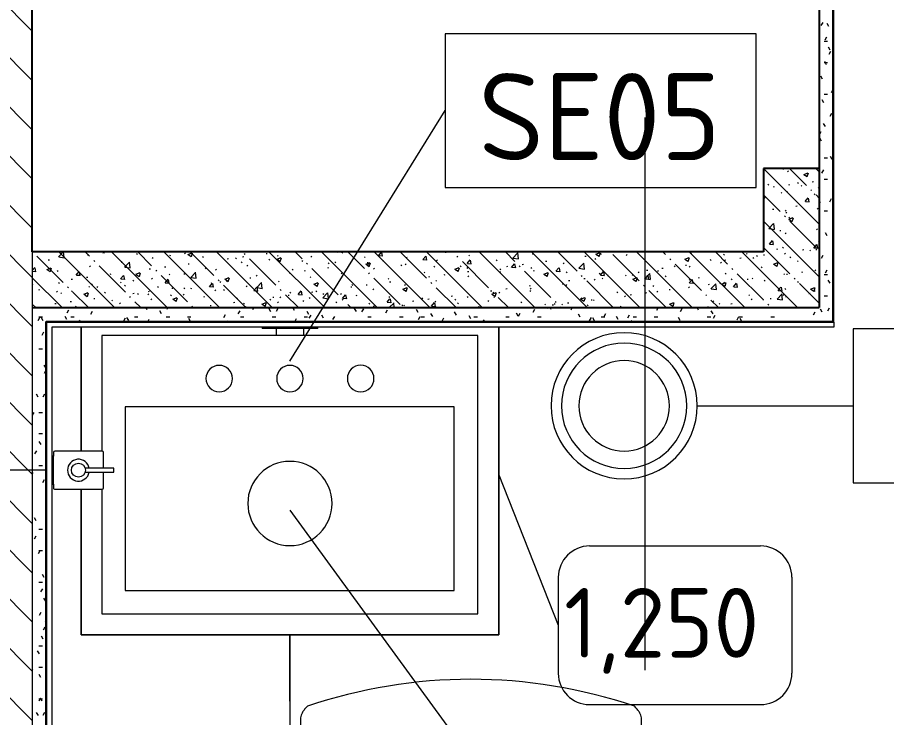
# Model space of a CAD drawing. Header units: millimetres. Extents: x 11693 to 241752, y -8553 to 29926.
# Drawn here: x 49270 to 50519, y 6511 to 7517 of the extents above; entities that cross this region are included whole.
import ezdxf

# ---------------------------------------------------------------- set-up
doc = ezdxf.new("R2010")
doc.units = ezdxf.units.MM
doc.linetypes.add('Осевая', pattern=[1587.5, 317.5, -238.125, 793.75, -238.125])
for name, color, linetype, lineweight, true_color in [('A-GENM-1', 7, 'Continuous', 9, 0x4994b4), ('A-WALL-1', 7, 'Continuous', 25, 0x3c3c3c), ('A-WALL-FNSH-1', 7, 'Continuous', 15, 0x3c3c3c), ('P-SANR-FIXT-1', 7, 'Continuous', 15, 0x4994b4), ('P-SANR-FIXT-2', 7, 'Continuous', 9, 0x4994b4)]:
    doc.layers.add(name, color=color, linetype=linetype, lineweight=lineweight, true_color=true_color)
for name, color, linetype, lineweight in [('A-WALL-2', 7, 'Continuous', 9), ('I-FURN', 7, 'Continuous', 9), ('I-FURN-IDEN', 7, 'Continuous', 9), ('I-WALL', 7, 'Continuous', 9), ('P-SANR-FIXT-IDEN', 7, 'Continuous', 9), ('Оси-2', 7, 'Осевая', 9)]:
    doc.layers.add(name, color=color, linetype=linetype, lineweight=lineweight)
doc.styles.add('GOST Common_1', font='GOST_Common.ttf', dxfattribs={"height": 125})
doc.styles.add('GOST Common_2', font='GOST_Common.ttf', dxfattribs={"height": 100})
pattern_1 = [(135, (24261.92, 0), (-37.71708, -37.71708), [53.34, -8.89, 1.778, -8.89]), (135, (24261.92, 37.694), (-37.71708, -37.71708), []), (50, (24261.92, 0), (63.7639, -5.57885), [6.667, -73.342]), (355, (24261.92, 0), (-12.33488, 66.86951), [5.334, -58.674]), (100.451, (24267.235, -0.465), (51.43036, 61.29098), [5.667, -62.332]), (46.184, (24261.92, 17.78), (94.87722, -14.71484), [10.001, -110.014]), (96.636, (24269.83, 16.55), (83.09115, 86.5993), [8.5, -93.497]), (351.184, (24261.92, 17.78), (83.09204, 86.59928), [8.001, -88.011]), (21, (24270.81, 13.335), (53.06449, -35.79273), [6.667, -73.342]), (326, (24270.81, 13.335), (21.63066, 64.46546), [5.334, -58.674]), (71.451, (24275.233, 10.35), (74.69646, 28.67237), [5.667, -62.332]), (37.5, (24261.921, 0), (1.080413, 29.594271), [1.676, -56.286, 1.676, -57.887, -58.896]), (37.5, (24261.921, 0), (1.080413, 29.594271), [-117.526, 1.676, -57.22]), (7.5, (24261.92, 0), (23.386368, 35.063507), [1.676, -32.283, 1.676, -54.953, -22.447]), (7.5, (24261.92, 0), (23.386368, 35.063507), [-90.589, 1.676, -20.771]), (327.5, (24242.096, 0), (47.456567, -2.005468), [1.676, -20.549, 1.676, -67.666, -92.011]), (327.5, (24242.096, 0), (47.456567, -2.005468), [-91.567, 1.676, -90.335]), (317.5, (24233.206, 0), (51.84495, 8.89904), [1.676, -27.216, 1.676, -44.374, -65.341]), (317.5, (24233.206, 0), (51.84495, 8.89904), [-74.943, 1.676, -63.665])]
pattern_2 = [(0, (24261.921, 0), (60.96, 15.24), [5.029, -40.691, 5.029, -40.691, -243.84]), (0, (24261.921, 0), (60.96, 15.24), [-91.44, 5.029, -86.411, 5.029, -40.691, -106.68]), (0, (24261.921, 0), (60.96, 15.24), [-228.6, 5.029, -25.451, 5.029, -71.171]), (120, (24284.781, 7.62), (-43.678227, 45.172909), [5.029, -40.691, 5.029, -40.691, -243.84]), (120, (24284.781, 7.62), (-43.678227, 45.172909), [-91.44, 5.029, -86.411, 5.029, -40.691, -106.68]), (120, (24284.781, 7.62), (-43.678227, 45.172909), [-228.6, 5.029, -25.451, 5.029, -71.171]), (240, (24292.401, 38.1), (-17.281773, -60.412909), [5.029, -40.691, 5.029, -40.691, -243.84]), (240, (24292.401, 38.1), (-17.281773, -60.412909), [-91.44, 5.029, -86.411, 5.029, -40.691, -106.68]), (240, (24292.401, 38.1), (-17.281773, -60.412909), [-228.6, 5.029, -25.451, 5.029, -71.171])]

# ---------------------------------------------------------------- blocks, each defined once
blk = doc.blocks.new('Chair_1 noor 78578 - 1_4-25422005-Фрагмент 2_5')
at = {"layer": 'I-FURN'}
for p, q in [((-130.5, 405.7), (-130.5, 344.8)), ((359.1, 344.8), (359.1, 405.7)), ((-141.2, 329.7), (-162.4, -45.2)), ((391, -45.2), (369.8, 329.7)), ((-136.5, -37.1), (-117.3, 302)), ((345.9, 302), (365.1, -37.1)), ((-110.2, 8.6), (-136.5, -37.1)), ((365.1, -37.1), (338.8, 8.6)), ((-162.4, -45.2), (-165.1, -92)), ((-139.7, -93.5), (-111.9, -45.2)), ((-111.9, -45.2), (-108.8, -39.9)), ((337.4, -39.9), (340.5, -45.2)), ((340.5, -45.2), (368.3, -93.5)), ((393.7, -92), (391, -45.2))]:
    blk.add_line(p, q, dxfattribs=at)
for centre, radius, start, end in [((114.3, -271.9), 732.8, 71.3174, 108.6833), ((114.3, -239.2), 609.6, 73.8265, 106.1735), ((-37.4, 344.8), 93.1, 180, 204.9864), ((114.3, -408), 746, 71.9445, 107.8276), ((-41.4, 297.5), 50.8, 106.1735, 171.9659), ((270, 297.5), 50.8, 8.0341, 73.8265), ((266, 344.8), 93.1, 334.477, 360), ((114.3, -279.3), 660.4, 111.7, 112.7563), ((-37.4, 344.8), 93.1, 186.4785, 204.9864), ((266, 344.8), 93.1, 335.0136, 353.5215), ((114.3, -279.3), 660.4, 67.2437, 68.3), ((-116, 308.2), 6.35, 204.9864, 258.4091), ((-116, 308.2), 6.35, 204.9864, 287.8276), ((1798.9, 37.7), 1909.3, 171.9659, 182.4904), ((-1570.3, 37.7), 1909.3, 357.5096, 8.0341), ((344.3, 307.4), 6.35, 281.4186, 334.477), ((344.6, 308.2), 6.35, 281.5909, 335.0136), ((1798.9, 37.7), 1909.3, 180.8761, 182.3307), ((-1570.3, 37.7), 1909.3, 357.6693, 359.1239), ((1798.9, 37.7), 1909.3, 182.4904, 182.6261), ((-64, -47.7), 44.5, 182.6261, 265.0912), ((292.6, -47.7), 44.4, 275.9396, 357.3739), ((-1570.3, 37.7), 1909.3, 357.3739, 357.5096), ((-152.4, -92.7), 12.7, 176.75, 311.75), ((-152.4, -92.7), 12.7, 311.75, 356.75), ((114.8, 2033.8), 2133.6, 265.0912, 274.9044), ((381, -92.7), 12.7, 183.25, 228.25), ((381, -92.7), 12.7, 318.25, 3.25), ((381, -92.7), 12.7, 228.25, 273.25), ((381, -92.7), 12.7, 273.25, 318.25)]:
    blk.add_arc(centre, radius, start, end, dxfattribs=at)
for points in [[(-120.4, 422.3), (-122, 420.8), (-124.7, 417.8), (-127.8, 413.5), (-129.8, 409.4), (-130.4, 406.9), (-130.5, 405.7)], [(359.1, 405.7), (359, 406.9), (358.4, 409.4), (356.4, 413.5), (353.3, 417.8), (350.6, 420.8), (349, 422.3)]]:
    blk.add_open_spline(points, degree=3, dxfattribs=at)
blk = doc.blocks.new('Мойка кухонная - Раковина Roca Victoria-N Unik 600х460 мм-30768662-Фрагмент 2_5')
at = {"layer": 'P-SANR-FIXT-2'}
for p, q in [((270, 0), (-270, 0)), ((-270, 0), (-270, -166)), ((270, -400), (270, 0)), ((236.1, -102.3), (-236.6, -102.3)), ((-236.6, -102.3), (-236.6, -366.4)), ((236.1, -366.4), (236.1, -102.3)), ((-270, -221), (-270, -400)), ((-236.6, -366.4), (236.1, -366.4)), ((-270, -400), (270, -400))]:
    blk.add_line(p, q, dxfattribs=at)
for centre, radius, start, end in [((-101.6, -61.9), 19, 90, 180), ((-101.6, -61.9), 19, 360, 90), ((0, -61.9), 19, 360, 180), ((101.6, -61.9), 19.1, 360, 180), ((-101.6, -61.9), 19, 180, 270), ((-101.6, -61.9), 19.1, 270, 360), ((0, -61.9), 19, 180, 360), ((101.6, -61.9), 19.1, 180, 360), ((0, -241.3), 60.5, 360, 180), ((0, -241.3), 60.5, 180, 360)]:
    blk.add_arc(centre, radius, start, end, dxfattribs=at)
blk = doc.blocks.new('сифон - Для раковины-V16-Фрагмент 2_5')
at = {"layer": 'P-SANR-FIXT-1'}
for p, q in [((233, 40), (231.1, 40)), ((231.1, -40), (231.1, 40)), ((231.1, 20), (221, 20)), ((221, -20), (231.1, -20)), ((231.1, -40), (233, -40))]:
    blk.add_line(p, q, dxfattribs=at)
blk = doc.blocks.new('мусорная корзина - Round_ Metal-30590745-Фрагмент 2_5')
at = {"layer": 'P-SANR-FIXT-1'}
for radius, start, end in [(105, 0, 180), (90, 360, 180), (65, 0, 180), (105, 180, 360), (90, 180, 360), (65, 180, 360)]:
    blk.add_arc((0, 0), radius, start, end, dxfattribs=at)
blk = doc.blocks.new('TOY_Диспансер мыло - Дозатор Elegance new 11654 019001 хром-30642362-Фрагмент 2_5')
at = {"layer": 'A-GENM-1'}
for p, q in [((127.9, 96.6), (122.2, 96.6)), ((122.2, 96.6), (122.2, 81.7)), ((127.9, 81.7), (127.9, 96.6)), ((97.5, 79.7), (97.5, 12)), ((122.2, 81.7), (99.5, 81.7)), ((122.2, 81.7), (102.9, 81.7)), ((122.2, 82.7), (122.2, 55.3)), ((127.9, 55.3), (127.9, 82.7)), ((146.9, 81.7), (127.9, 81.7)), ((150.5, 81.7), (127.9, 81.7)), ((152.5, 12), (152.5, 79.7)), ((99.5, 10), (105, 10)), ((145, 10), (105, 10)), ((105, 10), (105, 7.5)), ((145, 7.5), (145, 10)), ((145, 10), (150.5, 10))]:
    blk.add_line(p, q, dxfattribs=at)
blk.add_circle((125, 45.7), 10, dxfattribs=at)
for centre, radius, start, end in [((99.5, 79.7), 2, 90, 180), ((150.5, 79.7), 2, 360, 90), ((125, 45.7), 15.7, 100.4353, 79.365), ((99.5, 12), 2, 180, 270), ((150.5, 12), 2, 270, 360)]:
    blk.add_arc(centre, radius, start, end, dxfattribs=at)
blk = doc.blocks.new('М_сантехническая_рамка1 - В рамке-30590747-Фрагмент 2_5')
at = {"layer": 'P-SANR-FIXT-IDEN'}
for p, q in [((4.293, 2.24), (-4.639, 2.24)), ((-4.639, 2.24), (-4.639, -2.178)), ((4.293, -2.178), (4.293, 2.24)), ((-4.639, -2.178), (4.293, -2.178))]:
    blk.add_line(p, q, dxfattribs=at)
blk = doc.blocks.new('Марка_Мебель - В прямоуг_Balcon_Марка-25523697-Фрагмент 2_5')
at = {"layer": 'I-FURN-IDEN'}
for p, q in [((-2.455, 2.278), (2.455, 2.278)), ((-3.355, 1.378), (-3.355, -1.384)), ((3.355, 1.378), (3.355, -1.378)), ((-2.461, -2.278), (2.455, -2.278))]:
    blk.add_line(p, q, dxfattribs=at)
for centre, radius, start, end in [((-2.455, 1.378), 0.9, 90, 180), ((2.455, 1.378), 0.9, 0, 90), ((-2.461, -1.384), 0.893, 180, 270), ((2.455, -1.378), 0.9, 270, 0)]:
    blk.add_arc(centre, radius, start, end, dxfattribs=at)

msp = doc.modelspace()

# ---------------------------------------------------------------- hatches: boundary and pattern name
at = {"layer": 'I-WALL'}
h = msp.add_hatch(dxfattribs=at)
h.set_pattern_fill('FP_1', color=256, style=0, pattern_type=2)
h.set_pattern_definition([(135, (24261.92, 0), (-35.35534, -35.35534), [])])
h.paths.add_polyline_path([(49291.9, 5670.9), (49291.9, 7700), (49091.9, 7700), (49091.9, 5670.9), (49251.5, 5670.9)])
h = msp.add_hatch(dxfattribs=at)
h.set_pattern_fill('FP_10', color=256, style=0, pattern_type=2)
h.set_pattern_definition(pattern_2)
h.paths.add_polyline_path([(50421.9, 7080), (50441.9, 7080), (50441.9, 7680), (50421.9, 7680), (50421.9, 7100)])
h = msp.add_hatch(dxfattribs=at)
h.set_pattern_fill('FP_6', color=256, style=0, pattern_type=2)
h.set_pattern_definition(pattern_1)
h.paths.add_polyline_path([(50407.9, 7100), (50421.9, 7100), (50421.9, 7300), (50341.9, 7300), (50341.9, 7100)])
h = msp.add_hatch(dxfattribs=at)
h.set_pattern_fill('FP_6', color=256, style=0, pattern_type=2)
h.set_pattern_definition(pattern_1)
h.paths.add_polyline_path([(50341.9, 7100), (50341.9, 7180), (49291.9, 7180), (49291.9, 7100), (50075.1, 7100)])
h = msp.add_hatch(dxfattribs=at)
h.set_pattern_fill('FP_10', color=256, style=0, pattern_type=2)
h.set_pattern_definition(pattern_2)
h.paths.add_polyline_path([(50421.9, 7080), (50421.9, 7100), (49291.9, 7100), (49291.9, 7080), (50407.9, 7080)])
h = msp.add_hatch(dxfattribs=at)
h.set_pattern_fill('FP_10', color=256, style=0, pattern_type=2)
h.set_pattern_definition(pattern_2)
h.paths.add_polyline_path([(49291.9, 5670.9), (49311.9, 5670.9), (49311.9, 7080), (49291.9, 7080), (49291.9, 5707.5)])

# ---------------------------------------------------------------- linework, layer by layer
at = {"layer": 'A-WALL-1'}
for p, q in [((49291.9, 7180), (49291.9, 7700)), ((50421.9, 7680), (50421.9, 7100)), ((50441.9, 7660), (50441.9, 7080)), ((50341.9, 7300), (50341.9, 7180)), ((50421.9, 7300), (50341.9, 7300)), ((50341.9, 7180), (49291.9, 7180)), ((49291.9, 7100), (50421.9, 7100)), ((49311.9, 7080), (50441.9, 7080)), ((49311.9, 5670.9), (49311.9, 7080))]:
    msp.add_line(p, q, dxfattribs=at)
at = {"layer": 'A-WALL-2'}
msp.add_line((49291.9, 7180), (49291.9, 5670.9), dxfattribs=at)
at = {"layer": 'A-WALL-FNSH-1'}
for p, q in [((50442.9, 7079), (50442.9, 7659)), ((49312.9, 5670.9), (49312.9, 7079)), ((49312.9, 7079), (50442.9, 7079))]:
    msp.add_line(p, q, dxfattribs=at)
at = {"layer": 'I-FURN'}
for p, q in [((49361.9, 7072), (49361.9, 6894)), ((49361.9, 6894), (49361.9, 7072)), ((49961.9, 6630), (49961.9, 7072)), ((49961.9, 7072), (49961.9, 6630)), ((49361.9, 6839), (49361.9, 6630)), ((49361.9, 6630), (49361.9, 6839)), ((49361.9, 6630), (49961.9, 6630)), ((49961.9, 6630), (49361.9, 6630))]:
    msp.add_line(p, q, dxfattribs=at)
at = {"layer": 'I-FURN-IDEN'}
msp.add_line((49961.9, 6860), (50047.4, 6643.7), dxfattribs=at)
at = {"layer": 'I-WALL'}
for p, q in [((50441.9, 7079), (50441.9, 7080)), ((50442.9, 7079), (50442.9, 7072)), ((50442.9, 7072), (49319.9, 7072)), ((49319.9, 7072), (49319.9, 6180))]:
    msp.add_line(p, q, dxfattribs=at)
at = {"layer": 'P-SANR-FIXT-IDEN'}
for p, q in [((49661.9, 7023.3), (49884.9, 7383)), ((50246.9, 6959), (50471, 6959)), ((49312.8, 6866.5), (49021.4, 6866.5)), ((49661.9, 6809), (49991.8, 6356.4)), ((49661.6, 6630.5), (49661.6, 6466.8)), ((49661.6, 6534.8), (49661.6, 6630.5))]:
    msp.add_line(p, q, dxfattribs=at)
at = {"layer": 'Оси-2'}
msp.add_line((50171.9, 6023.7), (50171.9, 7873.9), dxfattribs=at)

# ---------------------------------------------------------------- block references
at = {"layer": 'I-FURN'}
msp.add_blockref('Chair_1 noor 78578 - 1_4-25422005-Фрагмент 2_5', (49807.6, 6105.2), dxfattribs=at)
at = {"layer": 'I-FURN-IDEN', "xscale": 49.99999999999998, "yscale": 49.99999999999998, "zscale": 49.99999999999998}
msp.add_blockref('Марка_Мебель - В прямоуг_Balcon_Марка-25523697-Фрагмент 2_5', (50215.1, 6643.7), dxfattribs=at)
at = {"layer": 'P-SANR-FIXT-1'}
for name, p, rotation in [('сифон - Для раковины-V16-Фрагмент 2_5', (49661.9, 6839), 89.99999999999972), ('TOY_Диспансер мыло - Дозатор Elegance new 11654 019001 хром-30642362-Фрагмент 2_5', (49312.4, 6991.5), 269.9999999999999)]:
    msp.add_blockref(name, p, dxfattribs=dict(at, rotation=rotation))
for name, p in [('Мойка кухонная - Раковина Roca Victoria-N Unik 600х460 мм-30768662-Фрагмент 2_5', (49661.9, 7060)), ('мусорная корзина - Round_ Metal-30590745-Фрагмент 2_5', (50141.9, 6959))]:
    msp.add_blockref(name, p, dxfattribs=at)
at = {"layer": 'P-SANR-FIXT-IDEN', "xscale": 49.99999999999998, "yscale": 49.99999999999998, "zscale": 49.99999999999998}
for p in [(50116.9, 7381.5), (50703, 6957.4)]:
    msp.add_blockref('М_сантехническая_рамка1 - В рамке-30590747-Фрагмент 2_5', p, dxfattribs=at)

# ---------------------------------------------------------------- texts
at = {"layer": 'I-FURN-IDEN', "insert": (50055.6, 6697.3), "char_height": 100, "width": 368.776, "attachment_point": 1, "style": 'GOST Common_2'}
msp.add_mtext('1,250', dxfattribs=at)
at = {"layer": 'P-SANR-FIXT-IDEN', "insert": (49932.6, 7436.9), "char_height": 125, "width": 444.937, "attachment_point": 1, "style": 'GOST Common_1'}
msp.add_mtext('SE05', dxfattribs=at)

doc.saveas('drawing.dxf')
